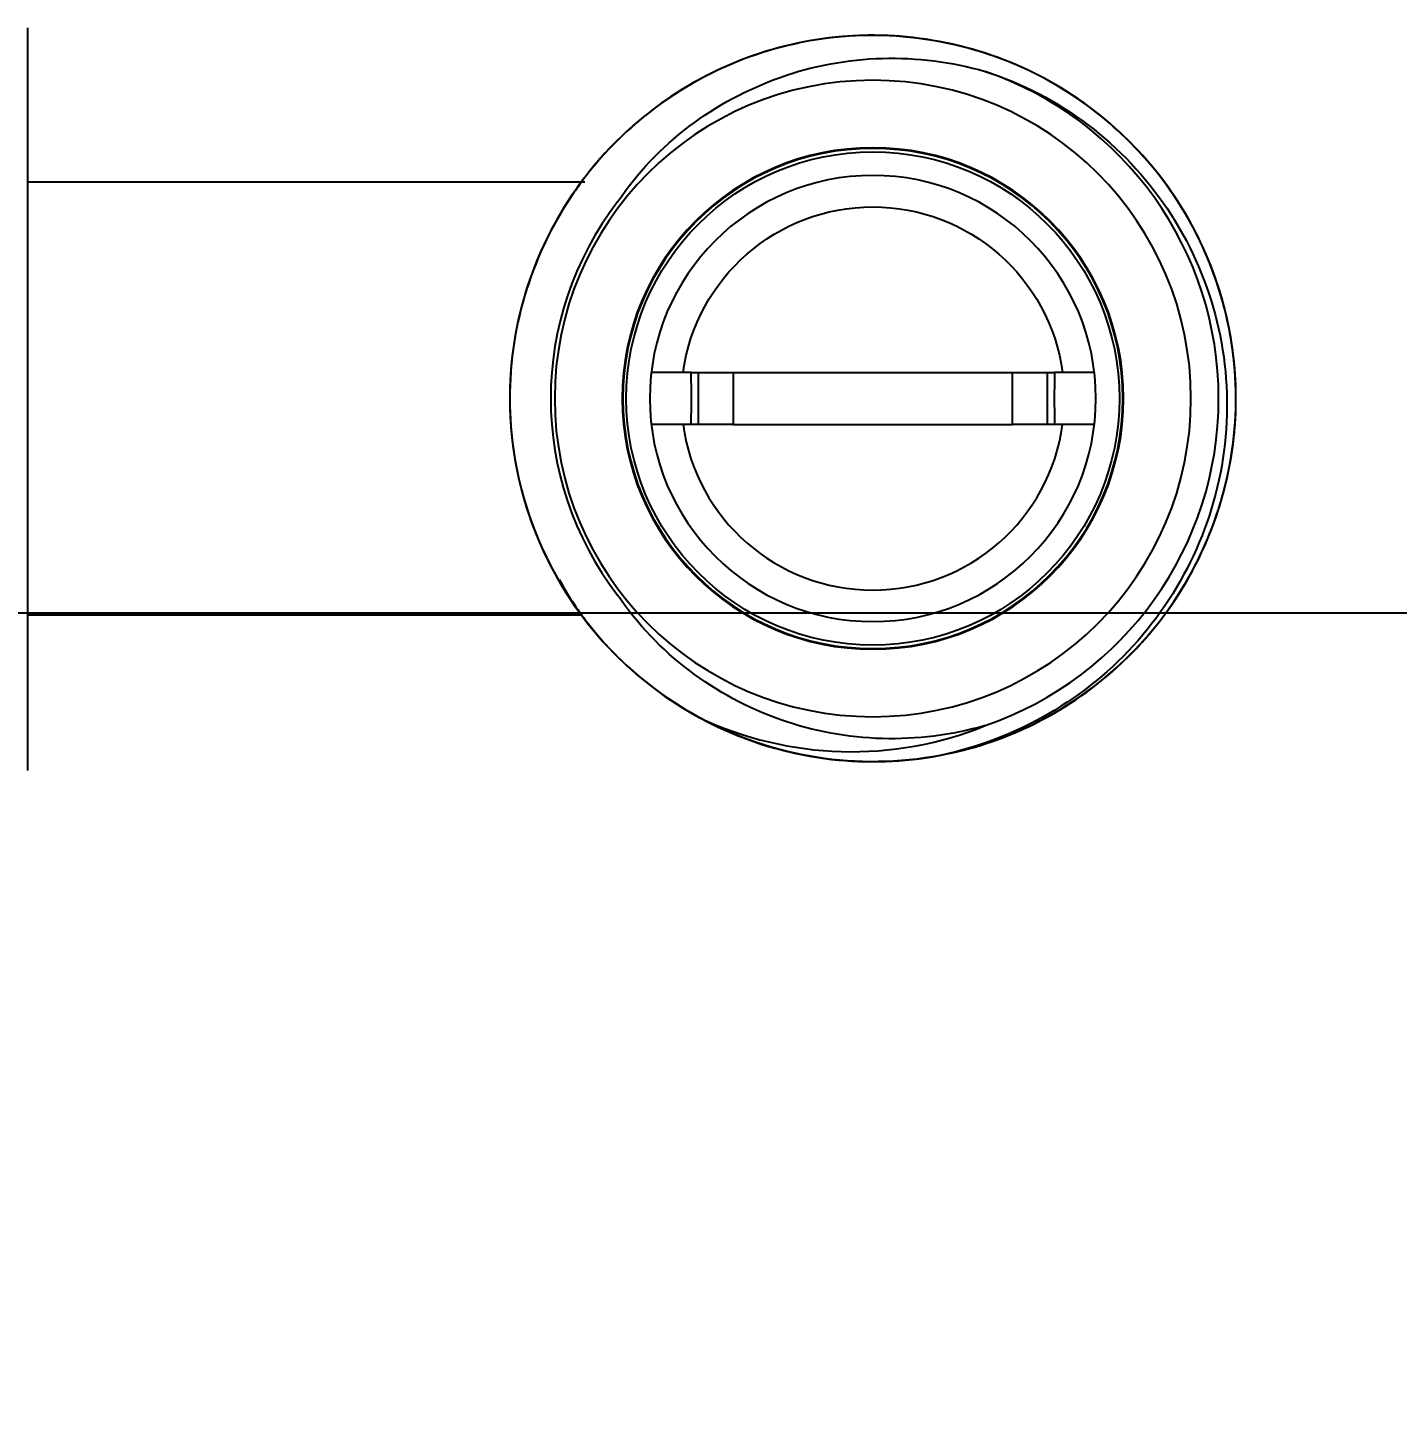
# Model space of a CAD drawing. Header units: millimetres. Extents: x 28 to 2363, y 8 to 1657.
# Drawn here: x 2087.04 to 2126.63, y 1313.46 to 1353.85 of the extents above; entities that cross this region are included whole.
import ezdxf

# ---------------------------------------------------------------- set-up
doc = ezdxf.new("R2010")
doc.units = ezdxf.units.MM
doc.layers.get('Defpoints').update_dxf_attribs({"linetype": 'CONTINUOUS'})
doc.layers.add('1LINE', color=7, linetype='CONTINUOUS')
doc.styles.add('Annotative', font='malgun.ttf')
doc.dimstyles.new('WOO', dxfattribs={"dimtxt": 20, "dimasz": 2, "dimexe": 1.25, "dimexo": 0.3, "dimgap": 1, "dimtad": 1, "dimdec": 1, "dimzin": 1, "dimdsep": 46, "dimtxsty": 'Annotative', "dimcen": 0, "dimclrd": 1, "dimclre": 1, "dimclrt": 2, "dimadec": 0, "dimazin": 0, "dimtfac": 1, "dimtdec": 1, "dimtofl": 0, "dimtmove": 0, "dimatfit": 3, "dimfxl": 0, "dimarcsym": 0})

# ---------------------------------------------------------------- blocks, each defined once
blk = doc.blocks.new('*D32')
at = {"layer": '1LINE', "color": 1, "lineweight": -2}
for p, q in [((1963.640619848235, 1336.943543932028), (2212.264295808507, 1336.943543932028)), ((2211.014295808507, 1334.943543932028), (2211.014295808507, 849.1630565810469)), ((1892.985644210606, 847.1630565810469), (2212.264295808507, 847.1630565810469))]:
    blk.add_line(p, q, dxfattribs=at)
at = {"layer": '1LINE', "color": 1}
for points in [[(2210.680962475173, 1334.943543932028), (2211.34762914184, 1334.943543932028), (2211.014295808507, 1336.943543932028)], [(2210.680962475174, 849.1630565810469), (2211.347629141841, 849.1630565810469), (2211.014295808507, 847.1630565810469)]]:
    blk.add_solid(points, dxfattribs=at)
at = {"layer": 'Defpoints', "color": 0}
for p in [(1963.340619848235, 1336.943543932028), (1892.685644210606, 847.1630565810469), (2211.014295808507, 847.1630565810469)]:
    blk.add_point(p, dxfattribs=at)
at = {"layer": '1LINE', "color": 2, "insert": (2199.681415373724, 1092.053300256537), "char_height": 20, "attachment_point": 5, "rotation": 90, "style": 'Annotative'}
blk.add_mtext('490', dxfattribs=at)

msp = doc.modelspace()

# ---------------------------------------------------------------- linework, layer by layer
at = {"layer": '1LINE', "linetype": 'Continuous'}
for p, q in [((2087.035575107754, 1332.390778210482), (2087.035575107754, 1353.853873811857)), ((2103.13517661025, 1349.391382169522), (2087.035589444019, 1349.391382169522)), ((2106.21701895726, 1343.89138216953), (2105.060772006042, 1343.89138216953)), ((2106.21701895726, 1343.84238145625), (2106.21701895726, 1343.89138216953)), ((2106.21701895726, 1343.89138216953), (2106.425010801896, 1343.89138216953)), ((2106.425010801896, 1342.391382169515), (2106.425010801896, 1343.89138216953)), ((2106.425010801896, 1343.89138216953), (2107.424046978951, 1343.89138216953)), ((2107.424046978951, 1343.89138216953), (2115.509990935572, 1343.89138216953)), ((2107.424046978951, 1343.89138216953), (2107.424046978951, 1342.391382169515)), ((2115.509990935572, 1343.89138216953), (2116.509027112626, 1343.89138216953)), ((2115.509990935572, 1342.391382169515), (2115.509990935572, 1343.89138216953)), ((2116.509027112626, 1343.89138216953), (2116.717018957262, 1343.89138216953)), ((2116.509027112626, 1343.89138216953), (2116.509027112626, 1342.391382169515)), ((2117.87326590848, 1343.89138216953), (2116.717018957262, 1343.89138216953)), ((2116.717018957262, 1343.89138216953), (2116.717018957262, 1343.84238145625)), ((2106.21701895726, 1342.391382169515), (2105.060772006042, 1342.391382169515)), ((2106.21701895726, 1342.391382169515), (2106.21701895726, 1342.440382882794)), ((2106.425010801896, 1342.391382169515), (2106.21701895726, 1342.391382169515)), ((2107.424046978951, 1342.391382169515), (2106.425010801896, 1342.391382169515)), ((2107.424046978951, 1342.391382169515), (2115.509990935572, 1342.391382169515)), ((2116.509027112626, 1342.391382169515), (2115.509990935572, 1342.391382169515)), ((2116.717018957262, 1342.391382169515), (2116.509027112626, 1342.391382169515)), ((2116.717018957262, 1342.440382882794), (2116.717018957262, 1342.391382169515)), ((2117.87326590848, 1342.391382169515), (2116.717018957262, 1342.391382169515)), ((2087.035669458698, 1336.891382169522), (2103.076172877797, 1336.891382169522))]:
    msp.add_line(p, q, dxfattribs=at)
at = {"layer": '1LINE', "linetype": 'Continuous', "extrusion": (6.123031769111886e-17, -3.749275628560213e-33, -1)}
for radius in [9.2, 7.250000000000001]:
    msp.add_circle((-2111.467018957261, 1343.141382169522), radius, dxfattribs=at)
at = {"layer": '1LINE', "linetype": 'Continuous', "extrusion": (0, 0, -1)}
for radius in [7.23, 6.45]:
    msp.add_circle((-2111.467018957261, 1343.141382169522), radius, dxfattribs=at)
at = {"layer": '1LINE', "linetype": 'Continuous'}
msp.add_circle((2111.467018957261, 1343.141382169522), 7.130000000000001, dxfattribs=at)
for radius, start, end in [(10, 288.9638650381581, 71.02256460311659), (9.3155, 142.3854724695093, 217.6145275304907), (5.53985559378582, 187.7807438047228, 352.2192561952772)]:
    msp.add_arc((2111.467018957261, 1343.141382169522), radius, start, end, dxfattribs=at)
at = {"layer": '1LINE', "linetype": 'Continuous', "extrusion": (6.123031769111886e-17, -3.749275628560213e-33, -1)}
msp.add_arc((-2111.467018957261, 1343.141382169522), 5.53985559378582, 7.780743804722874, 172.2192561952772, dxfattribs=at)
at = {"layer": '1LINE', "linetype": 'Continuous', "extrusion": (0, 0, -1)}
msp.add_arc((-2111.467018957261, 1343.141382169522), 10.5, 259.3220866175367, 298.551910820139, dxfattribs=at)
at = {"layer": '1LINE', "linetype": 'Continuous'}
for centre, major_axis, ratio, start_param, end_param in [((2105.994279689845, 1343.141382169522), (-3.136704335881194e-16, -5.12262692894815), 0.04389438387762154, 1.433521880799026, 1.708070772790772), ((2116.939758224677, 1343.141382169522), (3.1367043358812e-16, 5.12262692894816), 0.04389438387762146, 1.43352188079902, 1.708070772790768)]:
    msp.add_ellipse(centre, major_axis=major_axis, ratio=ratio, start_param=start_param, end_param=end_param, dxfattribs=at)
for points, knots in [([(2116.309997745704, 1333.831095625772), (2117.167438049575, 1334.276537858894), (2117.964266479841, 1334.837353848487), (2120.174464380931, 1336.917442215379), (2121.25754201437, 1338.810720968193), (2122.169519329037, 1342.885542444963), (2122.005225760478, 1345.034981942588), (2120.471469879618, 1348.934428545543), (2119.116334440925, 1350.628491006481), (2115.687629883202, 1352.977807816913), (2113.593724699409, 1353.630896164193), (2109.445147146249, 1353.651606502897), (2107.350123752787, 1353.022798713753), (2103.88900200048, 1350.702128035389), (2102.52545550232, 1349.033226623904), (2100.946704683048, 1345.138473971399), (2100.763883216861, 1342.987353851729), (2101.6317292925, 1338.916702701152), (2102.698793222859, 1337.003796375355), (2105.690995319498, 1334.130872037129), (2107.646944348282, 1333.142199484444), (2111.747533664076, 1332.441011340105), (2113.892449965525, 1332.711794375844), (2117.716885592905, 1334.446660543252), (2119.3293008067, 1335.876361910958), (2121.508391243025, 1339.431013204592), (2122.050757756221, 1341.548178551364), (2121.861398900011, 1345.692987613), (2121.123145945486, 1347.759252564281), (2118.637258176906, 1351.088279987451), (2116.887192873147, 1352.374760395667), (2112.931207030203, 1353.74749889679), (2110.77707499299, 1353.824949897205), (2106.74012625405, 1352.747168313197), (2104.894494497168, 1351.58892380792), (2102.174456260783, 1348.452438189104), (2101.286528169668, 1346.445181885099), (2100.795163148256, 1342.323470909867), (2101.179822778473, 1340.177348927062), (2103.097097040269, 1336.466331204427), (2104.600389931003, 1334.923953132255), (2106.44849370891, 1333.918345558321)], [0, 0, 0, 0, 0.0237612577396563, 0.0237612577396563, 0.0751422441744111, 0.0751422441744111, 0.1265232306091659, 0.1265232306091659, 0.1779042170439203, 0.1779042170439203, 0.2292852034786755, 0.2292852034786755, 0.2806661899134307, 0.2806661899134307, 0.3320471763481858, 0.3320471763481858, 0.383428162782941, 0.383428162782941, 0.4348091492176961, 0.4348091492176961, 0.4861901356524513, 0.4861901356524513, 0.5375711220872061, 0.5375711220872061, 0.5889521085219612, 0.5889521085219612, 0.6403330949567164, 0.6403330949567164, 0.6917140813914716, 0.6917140813914716, 0.7430950678262264, 0.7430950678262264, 0.7944760542609812, 0.7944760542609812, 0.8458570406957356, 0.8458570406957356, 0.8972380271304904, 0.8972380271304904, 0.9486190135652453, 0.9486190135652453, 1, 1, 1, 1]), ([(2103.206890337439, 1336.65907739545), (2104.505679746054, 1335.00408462063), (2106.278104833729, 1333.778656976008), (2110.243565171669, 1332.507069137389), (2112.432356612263, 1332.482086509533), (2116.413078146353, 1333.649861782722), (2118.243881748769, 1334.85603060122), (2120.889942459013, 1338.063840186913), (2121.722430582655, 1340.063261014619), (2122.118007432529, 1344.238989544809), (2121.680171337963, 1346.349737166382), (2119.67801572058, 1350.01026530217), (2118.111971702789, 1351.531856420241), (2114.420948913695, 1353.428741060632), (2112.260996809593, 1353.815306598297), (2108.137793413836, 1353.313860767283), (2106.148806192379, 1352.433378809781), (2102.994172963091, 1349.6862633246), (2101.854816626425, 1347.855968899838), (2100.782023767871, 1343.814167045546), (2100.869535801254, 1341.639653634409), (2102.008063012001, 1338.37978234016), (2102.732318105265, 1337.164862890475), (2103.654232871105, 1336.132898316226)], [0, 0, 0, 0, 0.09378326798761251, 0.09378326798761251, 0.187566535975225, 0.187566535975225, 0.2813498039628375, 0.2813498039628375, 0.37513307195045, 0.37513307195045, 0.4689163399380626, 0.4689163399380626, 0.5626996079256751, 0.5626996079256751, 0.6564828759132876, 0.6564828759132876, 0.7502661439009001, 0.7502661439009001, 0.8440494118885126, 0.8440494118885126, 0.9378326798761252, 0.9378326798761252, 1, 1, 1, 1]), ([(2104.08788616957, 1348.827060629608), (2105.220303043385, 1350.507470692226), (2106.885592103041, 1351.748721648435), (2110.697444823701, 1353.102851359652), (2112.771589568435, 1353.154138253538), (2114.718976545616, 1352.597849366282)], [0, 0, 0, 0, 0.5, 0.5, 1, 1, 1, 1]), ([(2114.718976545616, 1352.597849366282), (2116.871748118903, 1351.900998223389), (2118.728384935859, 1350.499922984052), (2121.238640750445, 1346.74448947493), (2121.841763864114, 1344.492247070883), (2121.524384056612, 1339.99385180741), (2120.619489759621, 1337.838517089456), (2117.652294660626, 1334.457534263291), (2115.626444689712, 1333.286056050945), (2113.41254106617, 1332.823197071173)], [0, 0, 0, 0, 0.25, 0.25, 0.5, 0.5, 0.75, 0.75, 1, 1, 1, 1]), ([(2114.716736714382, 1333.684145020177), (2112.769599103373, 1333.128645281193), (2110.692254686566, 1333.184311879957), (2106.913065922764, 1334.521742717714), (2105.22070743015, 1335.774693571328), (2104.087886169556, 1337.455703709436)], [0, 0, 0, 0, 0.5, 0.5, 1, 1, 1, 1]), ([(2085.628022942848, 1325.335089097369), (2085.683800088042, 1324.670759764847), (2085.739250496951, 1324.006402918601), (2086.014868932213, 1320.684478695437), (2086.230135453008, 1318.026499379283), (2086.710570936426, 1311.945652966459), (2086.972301256889, 1308.522497944303), (2087.225350462878, 1305.098712359339)], [0, 0, 0, 0, 0.09852492347230966, 0.09852492347230966, 0.492626047967174, 0.492626047967174, 1, 1, 1, 1])]:
    msp.add_open_spline(points, degree=3, knots=knots, dxfattribs=at)
for points in [[(2102.397335429233, 1337.90889049709), (2102.636566704592, 1337.475008002328), (2102.906897984696, 1337.057041172337), (2103.206890337439, 1336.65907739545)], [(2106.44849370891, 1333.918345558321), (2109.031416486097, 1332.690353502274), (2112.070185329018, 1332.600159125284), (2114.716736714382, 1333.684145020159)]]:
    msp.add_open_spline(points, degree=3, dxfattribs=at)

# ---------------------------------------------------------------- dimensions: what is measured, and where the dimension line sits
at = {"layer": '1LINE'}
dim = msp.add_linear_dim(base=(2211.014295808507, 847.1630565810469), p1=(1963.340619848234, 1336.943543932028), p2=(1892.685644210605, 847.1630565810465), angle=90, dimstyle='WOO', override={"dimdec": 0}, dxfattribs=at)
dim.commit()
dim.dimension.update_dxf_attribs({"geometry": '*D32', "text_midpoint": (2199.681415373724, 1092.053300256537)})

doc.saveas('drawing.dxf')
